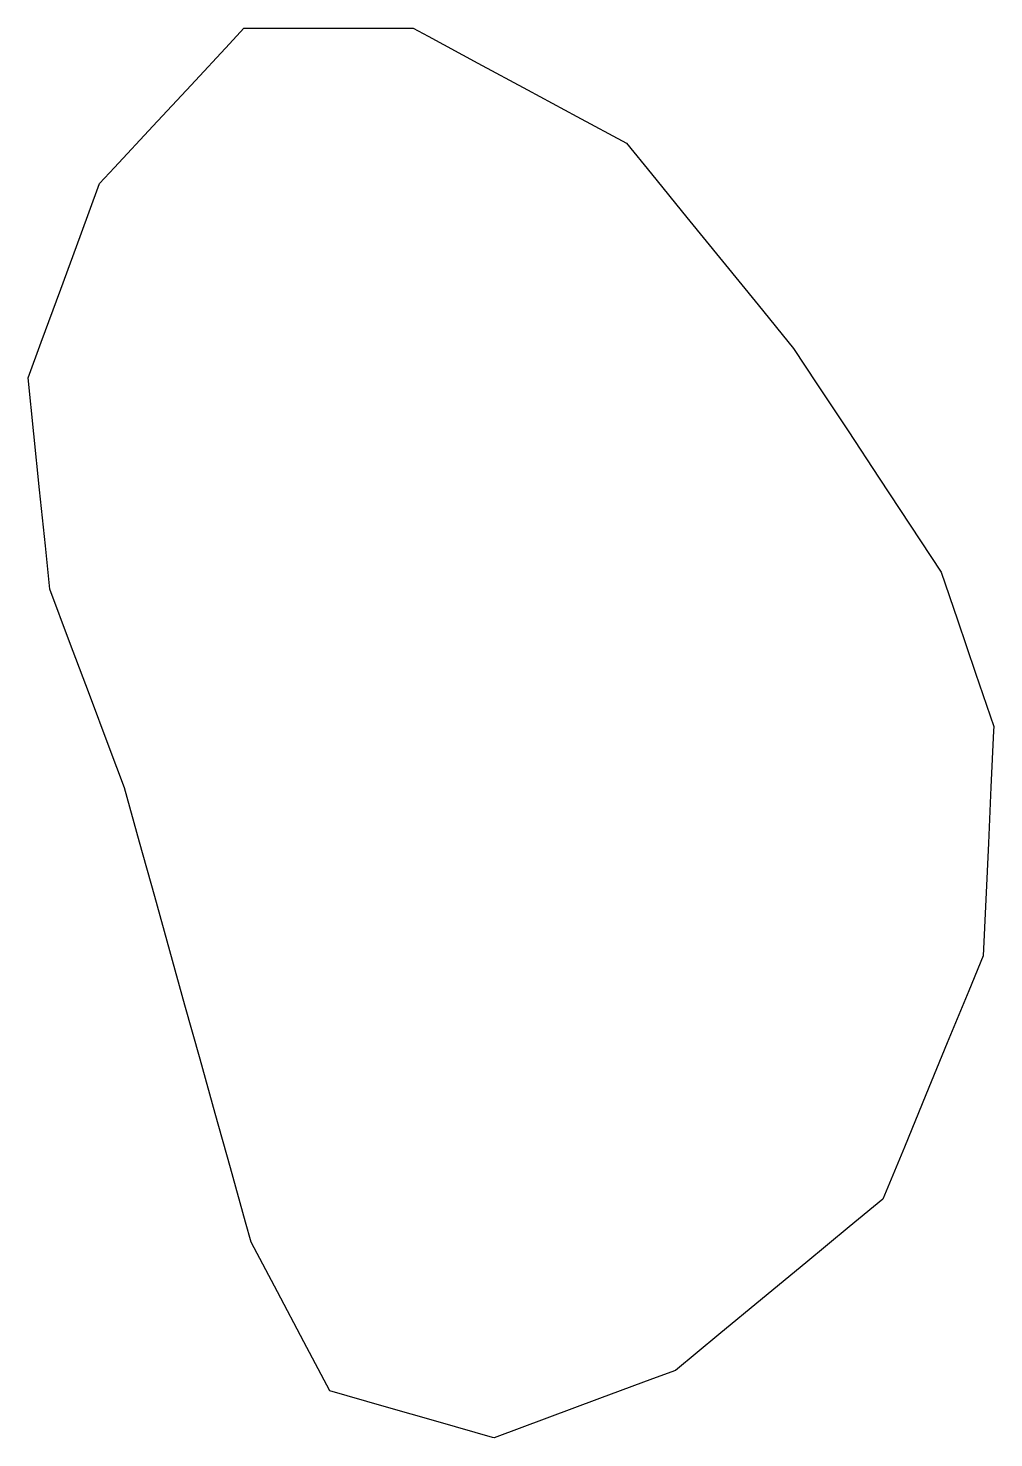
# Model space of a CAD drawing. Header units: millimetres. Extents: x 257 to 2289, y 96 to 1983.
# Drawn here: x 637.98 to 655.11, y 587.89 to 612.92 of the extents above; entities that cross this region are included whole.
import ezdxf

# ---------------------------------------------------------------- set-up
doc = ezdxf.new("R2010")
doc.units = ezdxf.units.MM
doc.layers.add('ALL_HOLES', color=1, linetype='Continuous')
doc.layers.add('OUTLINE_ISLAND_01_HOLE_01', color=1, linetype='Continuous')

msp = doc.modelspace()

# ---------------------------------------------------------------- linework, layer by layer
at = {"layer": 'ALL_HOLES'}
msp.add_lwpolyline([(641.8073, 612.9168), (642.8073, 612.9168), (643.8073, 612.9168), (644.8073, 612.9168), (645.0756, 612.7723), (645.956, 612.2981), (646.8365, 611.824), (647.7169, 611.3498), (648.5974, 610.8757), (649.0386, 610.333), (649.6694, 609.557), (650.3002, 608.7811), (650.9311, 608.0052), (651.5619, 607.2292), (651.9768, 606.6004), (652.5275, 605.7657), (653.0782, 604.931), (653.6289, 604.0963), (654.1796, 603.2616), (654.4688, 602.4138), (654.7918, 601.4674), (655.1147, 600.5209), (655.1111, 600.4442), (655.0644, 599.4453), (655.0177, 598.4463), (654.971, 597.4474), (654.9243, 596.4485), (654.6689, 595.828), (654.2884, 594.9032), (653.9079, 593.9784), (653.5274, 593.0536), (653.1469, 592.1289), (652.5494, 591.6355), (651.7783, 590.9987), (651.0072, 590.362), (650.2361, 589.7253), (649.465, 589.0885), (649.0565, 588.9367), (648.1191, 588.5884), (647.1818, 588.24), (646.2444, 587.8916), (646.216, 587.8998), (645.2547, 588.1751), (644.2933, 588.4503), (643.332, 588.7256), (642.8701, 589.5975), (642.402, 590.4811), (641.9339, 591.3648), (641.8342, 591.7221), (641.5656, 592.6853), (641.2969, 593.6486), (641.0282, 594.6118), (640.7596, 595.575), (640.4909, 596.5383), (640.2222, 597.5015), (639.9536, 598.4647), (639.6849, 599.428), (639.4137, 600.1511), (639.0626, 601.0875), (638.7115, 602.0238), (638.3604, 602.9601), (638.2821, 603.7271), (638.1805, 604.722), (638.079, 605.7168), (637.9774, 606.7116), (638.2093, 607.3424), (638.5543, 608.281), (638.8994, 609.2196), (639.2444, 610.1581), (639.508, 610.4419), (640.1887, 611.1745), (640.8693, 611.9071), (641.55, 612.6398)], close=True, dxfattribs=at)
at = {"layer": 'OUTLINE_ISLAND_01_HOLE_01'}
msp.add_lwpolyline([(641.8073, 612.9168), (642.8073, 612.9168), (643.8073, 612.9168), (644.8073, 612.9168), (645.0756, 612.7723), (645.956, 612.2981), (646.8365, 611.824), (647.7169, 611.3498), (648.5974, 610.8757), (649.0386, 610.333), (649.6694, 609.557), (650.3002, 608.7811), (650.9311, 608.0052), (651.5619, 607.2292), (651.9768, 606.6004), (652.5275, 605.7657), (653.0782, 604.931), (653.6289, 604.0963), (654.1796, 603.2616), (654.4688, 602.4138), (654.7918, 601.4674), (655.1147, 600.5209), (655.1111, 600.4442), (655.0644, 599.4453), (655.0177, 598.4463), (654.971, 597.4474), (654.9243, 596.4485), (654.6689, 595.828), (654.2884, 594.9032), (653.9079, 593.9784), (653.5274, 593.0536), (653.1469, 592.1289), (652.5494, 591.6355), (651.7783, 590.9987), (651.0072, 590.362), (650.2361, 589.7253), (649.465, 589.0885), (649.0565, 588.9367), (648.1191, 588.5884), (647.1818, 588.24), (646.2444, 587.8916), (646.216, 587.8998), (645.2547, 588.1751), (644.2933, 588.4503), (643.332, 588.7256), (642.8701, 589.5975), (642.402, 590.4811), (641.9339, 591.3648), (641.8342, 591.7221), (641.5656, 592.6853), (641.2969, 593.6486), (641.0282, 594.6118), (640.7596, 595.575), (640.4909, 596.5383), (640.2222, 597.5015), (639.9536, 598.4647), (639.6849, 599.428), (639.4137, 600.1511), (639.0626, 601.0875), (638.7115, 602.0238), (638.3604, 602.9601), (638.2821, 603.7271), (638.1805, 604.722), (638.079, 605.7168), (637.9774, 606.7116), (638.2093, 607.3424), (638.5543, 608.281), (638.8994, 609.2196), (639.2444, 610.1581), (639.508, 610.4419), (640.1887, 611.1745), (640.8693, 611.9071), (641.55, 612.6398)], close=True, dxfattribs=at)

doc.saveas('drawing.dxf')
